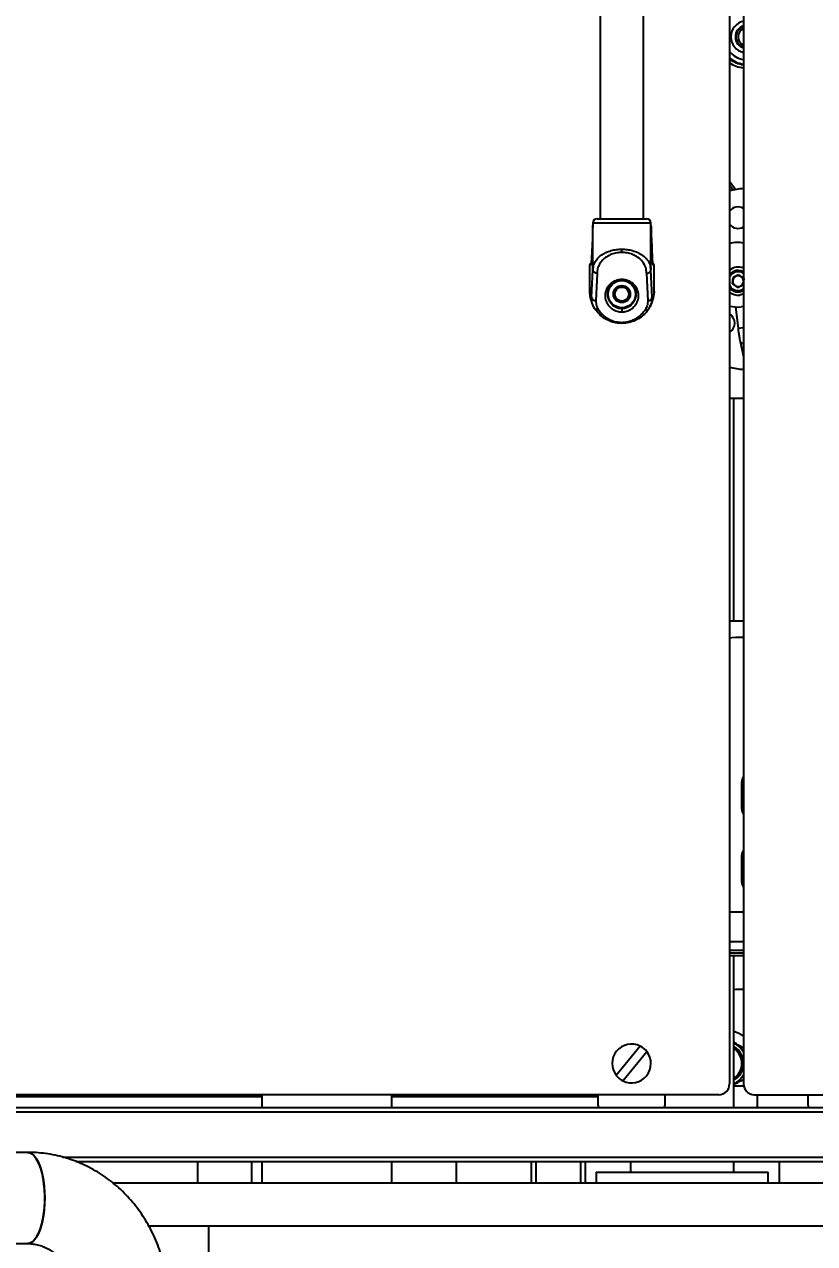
# Model space of a CAD drawing. Header units: millimetres. Extents: x 10 to 584, y 10 to 410.
# Drawn here: x 176.47 to 200.94, y 275.9 to 313.66 of the extents above; entities that cross this region are included whole.
import ezdxf

# ---------------------------------------------------------------- set-up
doc = ezdxf.new("R2010")
doc.units = ezdxf.units.MM
doc.layers.add('2', color=1, linetype='Continuous')
doc.styles.add('SLDTEXTSTYLE0', font='TXT', dxfattribs={"width": 0.7})
doc.dimstyles.new('SLDDIMSTYLE0', dxfattribs={"dimtxt": 3.5, "dimasz": 3.5, "dimexe": 0, "dimexo": 0.0625, "dimgap": 0.875, "dimtad": 1, "dimlfac": 15, "dimrnd": 1e-09, "dimzin": 12, "dimdsep": 46, "dimtxsty": 'SLDTEXTSTYLE0', "dimsah": 1, "dimcen": 0.09, "dimadec": 0, "dimazin": 3, "dimtfac": 1, "dimtofl": 0, "dimtmove": 0, "dimatfit": 3, "dimfxl": 0, "dimfrac": 2, "dimtolj": 1, "dimtzin": 12, "dimarcsym": 0})

# ---------------------------------------------------------------- blocks, each defined once
blk = doc.blocks.new('_D')
at = {"layer": '2', "color": 1}
for p, q in [((167.502, 346.778), (43.502, 346.778)), ((44.502, 346.778), (44.502, 225.845)), ((181.576, 225.845), (43.502, 225.845))]:
    blk.add_line(p, q, dxfattribs=at)
for points in [[(44.502, 346.778), (43.963, 343.278), (45.04, 343.278)], [(44.502, 225.845), (45.04, 229.345), (43.963, 229.345)]]:
    blk.add_solid(points, dxfattribs=at)
at = {"layer": '2', "color": 1, "insert": (39.99, 278.663), "char_height": 3.5, "attachment_point": 1, "rotation": 90, "style": 'SLDTEXTSTYLE0'}
blk.add_mtext('1814', dxfattribs=at)

msp = doc.modelspace()

# ---------------------------------------------------------------- linework, layer by layer
at = {"color": 7, "linetype": 'Continuous', "lineweight": 25}
for p, q in [((198.30183, 344.44498), (198.30183, 280.84498)), ((198.73516, 344.44498), (198.73516, 280.84498)), ((194.30183, 317.64498), (194.30183, 307.64498)), ((195.63516, 307.64498), (195.63516, 317.64498)), ((198.48889, 308.54944), (198.30183, 308.79356)), ((198.41751, 308.53298), (198.30183, 308.68395)), ((194.06849, 307.44498), (194.06681, 307.44498)), ((194.06849, 307.51165), (194.06849, 307.44502)), ((194.06849, 306.06004), (194.06849, 307.44498)), ((194.20183, 307.64498), (195.73516, 307.64498)), ((195.86849, 307.44502), (195.86849, 307.51165)), ((195.86849, 306.06004), (195.86849, 307.44498)), ((195.86849, 307.44498), (195.87018, 307.44498)), ((194.05499, 307.03877), (194.02874, 306.42194)), ((194.96849, 306.60121), (194.96849, 306.70335)), ((195.88199, 307.03877), (195.90825, 306.42194)), ((193.96923, 306.20358), (193.96923, 305.38893)), ((194.00731, 306.20358), (193.96923, 306.20358)), ((194.03239, 305.2079), (194.06853, 306.05689)), ((194.20183, 305.95598), (194.16564, 305.10576)), ((195.73516, 305.95598), (195.77134, 305.10576)), ((195.90459, 305.2079), (195.86846, 306.05689)), ((195.92967, 306.20358), (195.96775, 306.20358)), ((195.96775, 305.38893), (195.96775, 306.20358)), ((194.96849, 305.75498), (194.96849, 305.77058)), ((198.39384, 305.62899), (198.40959, 305.82157)), ((198.39384, 305.62899), (198.55275, 305.51907)), ((198.58423, 305.90423), (198.40959, 305.82157)), ((198.55275, 305.51907), (198.7274, 305.60173)), ((198.58423, 305.90423), (198.73516, 305.79983)), ((198.74314, 305.79431), (198.7274, 305.60173)), ((193.96923, 305.38893), (193.96934, 305.38675)), ((195.96775, 305.38893), (195.96764, 305.38675)), ((194.12628, 304.86443), (194.0922, 304.92338)), ((195.8107, 304.86443), (195.84479, 304.92338)), ((195.8107, 304.86443), (195.82795, 304.90358)), ((198.49078, 304.91193), (198.5653, 304.24981)), ((198.73516, 304.92843), (198.65797, 304.91667)), ((194.96849, 304.43477), (194.96849, 304.40358)), ((198.63215, 303.83738), (198.73516, 303.36836)), ((198.73516, 302.07832), (198.30183, 302.07832)), ((198.43516, 295.17832), (198.43516, 302.07832)), ((198.73516, 295.17832), (198.30183, 295.17832)), ((198.73516, 294.67832), (198.50183, 294.67832)), ((198.66849, 290.11165), (198.66849, 289.44498)), ((198.66849, 287.84498), (198.66849, 287.17832)), ((198.30183, 286.17832), (198.73516, 286.17832)), ((198.73516, 284.97832), (198.30183, 284.97832)), ((198.73516, 284.89499), (198.30183, 284.89499)), ((198.73516, 284.81165), (198.30183, 284.81165)), ((198.43516, 280.11165), (198.43516, 284.81165)), ((198.50183, 283.77832), (198.73516, 283.77832)), ((195.53413, 282.01631), (194.79596, 281.10857)), ((195.00285, 280.94033), (195.74103, 281.84806)), ((198.74189, 280.77832), (198.43516, 280.77832)), ((183.83516, 280.44498), (169.26849, 280.44498)), ((197.96849, 280.51165), (169.30183, 280.51165)), ((183.83516, 280.11165), (183.83516, 280.51165)), ((187.83516, 280.51165), (187.83516, 280.11165)), ((194.23516, 280.44498), (187.83516, 280.44498)), ((194.23516, 280.17832), (194.23516, 280.51165)), ((196.30183, 280.51165), (196.30183, 280.17832)), ((199.06849, 280.51165), (227.73516, 280.51165)), ((199.16849, 280.17832), (199.16849, 280.51165)), ((200.73516, 280.17832), (200.73516, 280.51165)), ((168.50183, 280.11165), (228.47516, 280.11165)), ((176.57049, 278.72498), (160.77215, 278.72498)), ((178.0617, 278.44498), (181.83516, 278.44498)), ((181.83516, 278.44498), (181.83516, 277.77832)), ((181.83516, 278.44498), (183.50183, 278.44498)), ((183.50183, 278.44498), (183.50183, 277.77832)), ((183.50183, 278.44498), (215.16849, 278.44498)), ((183.83516, 277.77832), (183.83516, 278.44498)), ((187.83516, 278.44498), (187.83516, 277.77832)), ((189.83516, 278.44498), (189.83516, 277.77832)), ((192.16849, 277.77832), (192.16849, 278.44498)), ((192.30183, 278.44498), (192.30183, 277.77832)), ((193.70183, 277.77832), (193.70183, 278.44498)), ((193.83516, 278.44498), (193.83516, 277.77832)), ((195.23516, 278.44498), (195.23516, 278.11165)), ((198.43516, 278.11165), (198.43516, 278.44498)), ((199.83516, 278.44498), (199.83516, 277.77832)), ((194.16849, 278.11165), (194.16849, 277.77832)), ((194.16849, 278.11165), (199.50183, 278.11165)), ((199.50183, 277.77832), (199.50183, 278.11165)), ((179.21399, 277.77832), (181.83516, 277.77832)), ((181.83516, 277.77832), (183.50183, 277.77832)), ((183.50183, 277.77832), (215.16849, 277.77832)), ((180.32729, 276.44498), (182.16849, 276.44498)), ((180.32729, 276.44498), (263.50183, 276.44498)), ((182.16849, 276.44498), (182.16849, 271.11165)), ((160.77215, 275.89832), (176.57049, 275.89832))]:
    msp.add_line(p, q, dxfattribs=at)
at = {"color": 59, "linetype": 'Continuous', "lineweight": 25}
for p, q in [((195.86849, 307.51165), (194.06849, 307.51165)), ((198.73516, 304.26893), (198.5653, 304.24981)), ((198.73516, 285.24499), (198.30183, 285.24499)), ((168.50183, 279.97832), (228.47516, 279.97832)), ((177.6533, 278.57832), (228.47516, 278.57832))]:
    msp.add_line(p, q, dxfattribs=at)
at = {"color": 7, "linetype": 'Continuous', "lineweight": 25, "flags": 128}
for points in [[(198.30183, 305.91165), (198.3499, 305.9633), (198.4259, 306.01294)], [(198.73516, 305.31165), (198.71496, 305.30382), (198.61696, 305.28104)], [(198.50183, 294.67832), (198.37177, 294.66551), (198.30183, 294.64761)], [(198.43516, 283.77158), (198.4368, 283.77191), (198.50183, 283.77832)], [(176.57043, 278.72498), (176.57049, 278.72498), (176.64028, 278.71289), (176.70887, 278.67683), (176.7751, 278.6174), (176.83782, 278.53563), (176.89597, 278.43292), (176.94855, 278.31103), (176.99467, 278.17203), (177.03352, 278.01832), (177.06445, 277.85251), (177.08693, 277.67745), (177.10058, 277.49613), (177.10515, 277.31165), (177.10058, 277.12717), (177.08693, 276.94585), (177.06445, 276.77079), (177.03352, 276.60498), (176.99467, 276.45127), (176.94855, 276.31227), (176.89597, 276.19038), (176.83782, 276.08767), (176.7751, 276.0059), (176.70887, 275.94648), (176.64028, 275.91041), (176.57049, 275.89832), (176.56927, 275.89832)], [(176.57049, 275.89832), (176.59787, 275.90017), (176.66733, 275.92169), (176.73513, 275.96699), (176.80012, 276.0353), (176.86118, 276.12545), (176.91726, 276.2359), (176.96741, 276.36475), (177.01077, 276.5098), (177.0466, 276.66858), (177.07428, 276.83835), (177.09334, 277.01623), (177.10346, 277.19916), (177.10445, 277.38401), (177.09631, 277.56763), (177.07917, 277.74686), (177.05333, 277.91865), (177.01923, 278.08006), (176.97745, 278.22831), (176.9287, 278.36088), (176.87383, 278.4755), (176.81377, 278.57021), (176.74954, 278.64338)]]:
    msp.add_lwpolyline(points, dxfattribs=at)
at = {"color": 7, "linetype": 'Continuous', "lineweight": 25}
for radius in [0.42333, 0.26204, 0.24204, 0.21667]:
    msp.add_circle((194.96849, 305.31165), radius, dxfattribs=at)
for centre, radius, start, end in [((198.83516, 313.27832), 0.49333, 100.821431, 258.30495), ((198.83516, 313.27832), 0.33333, 107.457603, 252.542397), ((198.83516, 313.27832), 0.26667, 112.024313, 247.975687), ((198.83516, 313.27832), 0.70667, 220.999354, 261.8648), ((198.83516, 313.27832), 0.86667, 232.020128, 263.37419), ((198.83516, 313.27832), 0.96667, 236.514623, 264.062228), ((198.77516, 307.14498), 1.43333, 91.59916, 109.282891), ((198.56849, 307.67832), 0.33333, 60, 143.130102), ((194.20183, 307.51165), 0.13333, 90, 180), ((195.73516, 307.51165), 0.13333, 0, 90), ((198.56849, 307.67832), 0.33333, 217.462404, 300), ((198.54612, 305.9104), 1, 79.103504, 104.140348), ((198.56849, 305.71165), 0.43333, 67.380135, 127.979872), ((198.56849, 305.71165), 0.33333, 60, 115.327211), ((198.56849, 305.71165), 0.16733, 175.327211, 235.327211), ((198.56849, 305.71165), 0.16733, 115.327211, 175.327211), ((198.56849, 305.71165), 0.16733, 235.327211, 295.327211), ((198.56849, 305.71165), 0.16733, 55.327211, 115.327211), ((198.56849, 305.71165), 0.16733, 295.327211, 355.327211), ((198.56849, 305.71165), 0.16733, 5.116171, 55.327211), ((194.41461, 305.37553), 0.44541, 178.556329, 179.135232), ((194.1548, 305.2296), 0.12431, 190.051784, 275.005517), ((195.78219, 305.2296), 0.12431, 264.994483, 349.948216), ((195.52237, 305.37553), 0.44541, 0.864768, 1.443671), ((198.56849, 305.71165), 0.33333, 216.869898, 300), ((198.56849, 305.71165), 0.43333, 232.020128, 276.421605), ((198.54612, 305.9104), 1, 255.859652, 276.421605), ((198.12849, 304.41165), 0.33333, 301.332251, 58.667749), ((198.77516, 304.41165), 1.43333, 250.717109, 268.40084), ((199.16849, 290.11165), 0.5, 150.073565, 180), ((199.16849, 289.44498), 0.5, 180, 209.926435), ((199.16849, 287.84498), 0.5, 150.073565, 180), ((199.16849, 287.17832), 0.5, 180, 209.926435), ((198.13516, 281.47832), 1.03333, 54.504067, 73.122731), ((195.26849, 281.47832), 0.6, 63.721299, 218.042123), ((195.26849, 281.47832), 0.6, 243.721299, 38.042123), ((195.26849, 281.47832), 0.6, 38.042123, 63.721299), ((198.13516, 281.47832), 0.6942, 30.196938, 64.395865), ((198.13516, 281.47832), 0.6, 357.855667, 60), ((198.13516, 281.47832), 0.55, 357.855667, 56.944269), ((198.13516, 281.47832), 0.55, 303.055731, 357.855667), ((198.13516, 281.47832), 0.6, 300, 357.855667), ((195.26849, 281.47832), 0.6, 218.042123, 243.721299), ((198.13516, 281.47832), 0.6942, 295.604135, 329.803062), ((197.96849, 280.84498), 0.33333, 270, 0), ((199.06849, 280.84498), 0.33333, 180, 270), ((194.30183, 280.17832), 0.06667, 180, 270), ((196.23516, 280.17832), 0.06667, 270, 0), ((199.10183, 280.17832), 0.06667, 270, 0), ((200.80183, 280.17832), 0.06667, 180, 270), ((176.56044, 278.4657), 0.25948, 43.21605, 87.779335)]:
    msp.add_arc(centre, radius, start, end, dxfattribs=at)
at = {"color": 59, "linetype": 'Continuous', "lineweight": 25}
for centre, radius, start, end in [((198.83516, 313.27832), 0.35333, 106.440463, 253.559537), ((198.83516, 313.27832), 0.84667, 230.955687, 263.216949), ((198.56849, 305.71165), 0.29333, 115.327211, 155.380023), ((198.56849, 305.71165), 0.29333, 55.376465, 115.327211), ((198.56849, 305.71165), 0.29333, 204.619977, 304.623535), ((198.72169, 303.88721), 0.10247, 209.103837, 277.554186)]:
    msp.add_arc(centre, radius, start, end, dxfattribs=at)
at = {"color": 7, "linetype": 'Continuous', "lineweight": 25}
for points, knots in [([(194.06681, 307.44498), (194.06487, 307.36278), (194.06142, 307.21614), (194.05695, 307.09291), (194.05499, 307.03877)], [0, 0, 0, 0, 0.56064178, 1, 1, 1, 1]), ([(195.87018, 307.44498), (195.87211, 307.36278), (195.87557, 307.21614), (195.88003, 307.09291), (195.88199, 307.03877)], [0, 0, 0, 0, 0.56064178, 1, 1, 1, 1]), ([(194.96849, 306.70335), (195.02354, 306.70124), (195.13793, 306.69684), (195.30693, 306.66041), (195.43936, 306.61126), (195.53739, 306.55999), (195.61391, 306.51065), (195.68813, 306.44962), (195.75537, 306.37636), (195.80224, 306.30602), (195.83448, 306.23893), (195.8543, 306.17909), (195.86636, 306.11849), (195.86779, 306.07933), (195.86849, 306.06004)], [0, 0, 0, 0, 0.10442027, 0.21699368, 0.33808333, 0.40100763, 0.46711379, 0.55489556, 0.64459873, 0.73791393, 0.80089669, 0.87201161, 0.93697556, 1, 1, 1, 1]), ([(194.02874, 306.42194), (194.02701, 306.38587), (194.02352, 306.31319), (194.01631, 306.22602), (194.01072, 306.21207), (194.00731, 306.20358)], [0, 0, 0, 0, 0.27844283, 0.56114742, 1, 1, 1, 1]), ([(194.96849, 306.60121), (194.91558, 306.5985), (194.80465, 306.59282), (194.64292, 306.54595), (194.4927, 306.46973), (194.36426, 306.36359), (194.26974, 306.23583), (194.21178, 306.09682), (194.2051, 306.00222), (194.20183, 305.95598)], [0, 0, 0, 0, 0.11352191, 0.23801144, 0.37463918, 0.52216133, 0.68373569, 0.84544547, 1, 1, 1, 1]), ([(195.73516, 305.95598), (195.72973, 306.01529), (195.71866, 306.13641), (195.6241, 306.30894), (195.48072, 306.44803), (195.30995, 306.54016), (195.14079, 306.59193), (195.02404, 306.59822), (194.96849, 306.60121)], [0, 0, 0, 0, 0.19823655, 0.40485984, 0.60469911, 0.74938722, 0.88075932, 1, 1, 1, 1]), ([(195.90825, 306.42194), (195.90998, 306.38587), (195.91347, 306.31319), (195.92067, 306.22602), (195.92627, 306.21207), (195.92967, 306.20358)], [0, 0, 0, 0, 0.27844283, 0.56114742, 1, 1, 1, 1]), ([(194.03592, 306.27024), (194.0305, 306.26986), (194.02038, 306.26915), (194.00392, 306.26295), (193.99016, 306.25322), (193.9799, 306.24051), (193.97154, 306.22502), (193.97015, 306.21208), (193.96923, 306.20358)], [0, 0, 0, 0, 0.155111783, 0.290323934, 0.500213019, 0.630569877, 0.757504032, 1, 1, 1, 1]), ([(194.06849, 306.06004), (194.06935, 306.07931), (194.07109, 306.11844), (194.07756, 306.15969), (194.0849, 306.18127), (194.0856, 306.18335)], [0, 0, 0, 0, 0.46709736, 0.94856915, 1, 1, 1, 1]), ([(194.06853, 306.05689), (194.06852, 306.05743), (194.06849, 306.0584), (194.06849, 306.05954), (194.06849, 306.06004)], [0, 0, 0, 0, 0.55769689, 1, 1, 1, 1]), ([(194.20183, 305.95598), (194.19145, 305.95661), (194.17187, 305.95778), (194.13925, 305.96709), (194.10477, 305.98569), (194.07534, 306.01779), (194.07076, 306.04406), (194.06853, 306.05689)], [0, 0, 0, 0, 0.15123643, 0.28529447, 0.50103496, 0.75656283, 1, 1, 1, 1]), ([(194.08551, 306.18453), (194.08095, 306.16037), (194.07184, 306.11196), (194.07132, 306.06248), (194.07106, 306.0377)], [0, 0, 0, 0, 0.499326566, 1, 1, 1, 1]), ([(195.73516, 305.95598), (195.74553, 305.95661), (195.76511, 305.95778), (195.79774, 305.96709), (195.83221, 305.98569), (195.86165, 306.01779), (195.86622, 306.04406), (195.86846, 306.05689)], [0, 0, 0, 0, 0.15124393, 0.28530448, 0.501035, 0.75656945, 1, 1, 1, 1]), ([(195.86592, 306.0377), (195.86566, 306.06248), (195.86515, 306.11196), (195.85603, 306.16037), (195.85148, 306.18453)], [0, 0, 0, 0, 0.50067343, 1, 1, 1, 1]), ([(195.86846, 306.05689), (195.86847, 306.05743), (195.86849, 306.0584), (195.86849, 306.05954), (195.86849, 306.06004)], [0, 0, 0, 0, 0.55769689, 1, 1, 1, 1]), ([(195.96775, 306.20358), (195.96684, 306.21207), (195.96545, 306.22502), (195.95708, 306.24051), (195.94683, 306.25322), (195.93306, 306.26295), (195.91661, 306.26915), (195.90648, 306.26986), (195.90107, 306.27024)], [0, 0, 0, 0, 0.24248366, 0.36942088, 0.499787, 0.70965685, 0.8448738, 1, 1, 1, 1]), ([(194.96849, 304.75058), (194.94577, 304.75148), (194.89665, 304.75341), (194.81973, 304.77058), (194.73741, 304.80272), (194.64175, 304.86239), (194.54675, 304.96059), (194.47547, 305.09984), (194.44952, 305.26058), (194.47547, 305.42132), (194.54675, 305.56057), (194.64175, 305.65877), (194.73741, 305.71844), (194.81973, 305.75058), (194.89665, 305.76775), (194.94577, 305.76969), (194.96849, 305.77058)], [0, 0, 0, 0, 0.032924856, 0.071171385, 0.116709591, 0.171787662, 0.263040913, 0.37480765, 0.5, 0.62519235, 0.736959087, 0.828212338, 0.883290409, 0.928828615, 0.967075144, 1, 1, 1, 1]), ([(194.96849, 305.75498), (194.94746, 305.75414), (194.9156, 305.75287), (194.87449, 305.74525), (194.82861, 305.73365), (194.76692, 305.70925), (194.69458, 305.66403), (194.62701, 305.59988), (194.58247, 305.5339), (194.55411, 305.47224), (194.53765, 305.42094), (194.52743, 305.36658), (194.52401, 305.31165), (194.52743, 305.25672), (194.53765, 305.20236), (194.55411, 305.15106), (194.58247, 305.08941), (194.62702, 305.02341), (194.69455, 304.95928), (194.75761, 304.91989), (194.80783, 304.89786), (194.85112, 304.88323), (194.90452, 304.87098), (194.94747, 304.86919), (194.96849, 304.86832)], [0, 0, 0, 0, 0.03299317, 0.04998013, 0.06746243, 0.11142761, 0.16559937, 0.23214431, 0.31172808, 0.35414457, 0.40258228, 0.4508511, 0.49998987, 0.54912863, 0.59739745, 0.64583413, 0.68825166, 0.76783542, 0.83438036, 0.88855212, 0.91116456, 0.93259102, 0.96700662, 1, 1, 1, 1]), ([(194.96849, 305.77058), (194.99122, 305.76969), (195.04034, 305.76775), (195.11725, 305.75058), (195.19957, 305.71844), (195.29523, 305.65877), (195.39023, 305.56057), (195.46151, 305.42132), (195.48746, 305.26058), (195.46151, 305.09984), (195.39023, 304.96059), (195.29523, 304.86239), (195.19957, 304.80272), (195.11725, 304.77058), (195.04034, 304.75341), (194.99122, 304.75148), (194.96849, 304.75058)], [0, 0, 0, 0, 0.03292486, 0.07117138, 0.11670959, 0.17178766, 0.26304091, 0.37480765, 0.5, 0.62519235, 0.73695909, 0.82821234, 0.88329041, 0.92882862, 0.96707514, 1, 1, 1, 1]), ([(194.96849, 304.86832), (194.98953, 304.86916), (195.02139, 304.87043), (195.06249, 304.87805), (195.10837, 304.88965), (195.17007, 304.91405), (195.24241, 304.95927), (195.30997, 305.02342), (195.35452, 305.0894), (195.38287, 305.15106), (195.39934, 305.20236), (195.40955, 305.25672), (195.41297, 305.31165), (195.40955, 305.36658), (195.39934, 305.42094), (195.38287, 305.47224), (195.35452, 305.5339), (195.30996, 305.59989), (195.24244, 305.66402), (195.17938, 305.70341), (195.12915, 305.72544), (195.08586, 305.74008), (195.03247, 305.75232), (194.98952, 305.75411), (194.96849, 305.75498)], [0, 0, 0, 0, 0.03299317, 0.04998013, 0.06746243, 0.11142761, 0.16559937, 0.23214431, 0.31172808, 0.35414457, 0.40258228, 0.4508511, 0.49998987, 0.54912863, 0.59739745, 0.64583413, 0.68825166, 0.76783542, 0.83438036, 0.88855212, 0.91116456, 0.93259102, 0.96700661, 1, 1, 1, 1]), ([(193.96923, 305.38893), (193.96923, 305.38768), (193.96923, 305.38545), (193.96925, 305.38323), (193.96925, 305.38225)], [0, 0, 0, 0, 0.56, 1, 1, 1, 1]), ([(193.96925, 305.38225), (193.9694, 305.37204), (193.9697, 305.35158), (193.97117, 305.33118), (193.97191, 305.32097)], [0, 0, 0, 0, 0.4994573, 1, 1, 1, 1]), ([(193.96934, 305.38675), (193.96976, 305.38082), (193.97083, 305.36556), (193.97367, 305.34675), (193.97814, 305.3242), (193.98456, 305.30187), (193.99311, 305.27793), (194.00408, 305.25373), (194.01757, 305.22929), (194.02724, 305.21533), (194.03239, 305.2079)], [0, 0, 0, 0, 0.02194753, 0.05644733, 0.13711926, 0.23668215, 0.361795, 0.54279434, 0.75649863, 1, 1, 1, 1]), ([(193.97148, 305.33101), (193.97189, 305.32465), (193.97388, 305.29337), (193.9803, 305.24999), (193.99112, 305.1891), (194.00714, 305.12678), (194.02877, 305.05991), (194.05682, 304.99171), (194.08306, 304.93768), (194.09984, 304.91035), (194.10511, 304.90177)], [0, 0, 0, 0, 0.01564878, 0.0769972, 0.16466994, 0.28429781, 0.44122996, 0.64058954, 0.88720269, 1, 1, 1, 1]), ([(194.12628, 304.86443), (194.09705, 304.91984), (194.03875, 305.03034), (194.03451, 305.14883), (194.03239, 305.2079)], [0, 0, 0, 0, 0.50141674, 1, 1, 1, 1]), ([(195.83188, 304.90177), (195.83714, 304.91035), (195.85392, 304.93768), (195.88017, 304.99171), (195.90821, 305.05991), (195.92984, 305.12678), (195.94587, 305.1891), (195.95669, 305.24999), (195.9631, 305.29337), (195.9651, 305.32465), (195.9655, 305.33101)], [0, 0, 0, 0, 0.11279731, 0.35941046, 0.55877004, 0.71570219, 0.83533006, 0.9230028, 0.98435122, 1, 1, 1, 1]), ([(195.96764, 305.38675), (195.96723, 305.38082), (195.96616, 305.36556), (195.96331, 305.34675), (195.95885, 305.3242), (195.95242, 305.30187), (195.94388, 305.27793), (195.9329, 305.25373), (195.91941, 305.22929), (195.90974, 305.21533), (195.90459, 305.2079)], [0, 0, 0, 0, 0.02194753, 0.05644733, 0.13711926, 0.23668215, 0.361795, 0.54279434, 0.75649863, 1, 1, 1, 1]), ([(195.96507, 305.32097), (195.96581, 305.33118), (195.96729, 305.35158), (195.96759, 305.37204), (195.96773, 305.38225)], [0, 0, 0, 0, 0.50062613, 1, 1, 1, 1]), ([(195.96773, 305.38225), (195.96774, 305.3835), (195.96775, 305.38572), (195.96775, 305.38795), (195.96775, 305.38893)], [0, 0, 0, 0, 0.56, 1, 1, 1, 1]), ([(194.96849, 304.40358), (194.90718, 304.4069), (194.78055, 304.41377), (194.59726, 304.46892), (194.41627, 304.56132), (194.24971, 304.69452), (194.16803, 304.80695), (194.12628, 304.86443)], [0, 0, 0, 0, 0.16223533, 0.3351158, 0.52082105, 0.75503888, 1, 1, 1, 1]), ([(194.16564, 305.10576), (194.16746, 305.05357), (194.17071, 304.96053), (194.21787, 304.87273), (194.23858, 304.83418)], [0, 0, 0, 0, 0.56093425, 1, 1, 1, 1]), ([(194.23858, 304.83418), (194.2688, 304.79177), (194.32793, 304.70884), (194.44994, 304.60071), (194.59821, 304.51154), (194.77314, 304.44752), (194.90539, 304.43889), (194.96849, 304.43477)], [0, 0, 0, 0, 0.21445847, 0.41945294, 0.60999217, 0.81392716, 1, 1, 1, 1]), ([(195.8107, 304.86443), (195.77571, 304.81539), (195.70687, 304.71893), (195.56565, 304.59419), (195.39398, 304.49126), (195.19223, 304.41804), (195.04112, 304.40827), (194.96849, 304.40358)], [0, 0, 0, 0, 0.20844236, 0.41007202, 0.60041652, 0.80794258, 1, 1, 1, 1]), ([(194.96849, 304.43477), (195.02172, 304.43768), (195.13228, 304.44371), (195.29153, 304.49193), (195.44847, 304.57234), (195.59239, 304.68801), (195.66237, 304.7845), (195.69841, 304.83418)], [0, 0, 0, 0, 0.15708257, 0.32626326, 0.51101556, 0.74821415, 1, 1, 1, 1]), ([(195.77134, 305.10576), (195.76952, 305.05357), (195.76627, 304.96053), (195.71911, 304.87273), (195.69841, 304.83418)], [0, 0, 0, 0, 0.56093425, 1, 1, 1, 1]), ([(198.5653, 304.24981), (198.56804, 304.22643), (198.57601, 304.15848), (198.59213, 304.04727), (198.61206, 303.93241), (198.62628, 303.86516), (198.63215, 303.83738)], [0, 0, 0, 0, 0.162286, 0.47158736, 0.78176346, 1, 1, 1, 1]), ([(198.73516, 281.9477), (198.66339, 281.9928), (198.56339, 282.05564), (198.46338, 282.11848), (198.43516, 282.13622)], [0, 0, 0, 0, 0.71777042, 1, 1, 1, 1]), ([(198.43516, 280.82627), (198.4456, 280.83179), (198.51759, 280.86983), (198.61801, 280.9229), (198.70718, 280.97003), (198.73516, 280.98481)], [0, 0, 0, 0, 0.10433648, 0.71903321, 1, 1, 1, 1]), ([(180.91516, 274.14498), (180.9144, 274.20895), (180.91241, 274.37716), (180.89201, 274.64908), (180.84957, 274.95893), (180.78686, 275.2651), (180.70453, 275.56612), (180.60285, 275.86057), (180.48231, 276.14706), (180.34347, 276.42422), (180.18697, 276.69072), (180.01355, 276.94531), (179.82404, 277.18676), (179.61936, 277.41393), (179.40049, 277.62575), (179.16849, 277.82123), (178.92447, 277.99945), (178.66963, 278.15961), (178.40517, 278.30099), (178.13237, 278.42296), (177.85253, 278.525), (177.56695, 278.60667), (177.27698, 278.66772), (176.98395, 278.70761), (176.74789, 278.72342), (176.61001, 278.72464), (176.57049, 278.72498)], [0, 0, 0, 0, 0.02689397, 0.07072668, 0.11457137, 0.15841582, 0.20225305, 0.24607579, 0.28987644, 0.33364721, 0.37738012, 0.42106723, 0.46470084, 0.50827372, 0.55177942, 0.59521256, 0.63856915, 0.68184682, 0.72504508, 0.76816542, 0.81121142, 0.85418871, 0.89710486, 0.93996916, 0.98279243, 1, 1, 1, 1]), ([(176.57049, 275.89832), (176.59057, 275.89803), (176.66576, 275.89696), (176.79567, 275.88214), (176.9581, 275.84328), (177.11583, 275.78389), (177.26661, 275.70529), (177.4086, 275.6087), (177.54029, 275.49553), (177.66039, 275.36721), (177.7677, 275.22523), (177.86116, 275.07118), (177.93978, 274.90675), (178.00268, 274.73379), (178.04921, 274.55425), (178.07811, 274.37349), (178.0878, 274.23626), (178.08837, 274.1612), (178.08849, 274.14498)], [0, 0, 0, 0, 0.02725137, 0.10207151, 0.17652647, 0.24996747, 0.32202934, 0.39261118, 0.46179712, 0.52976512, 0.59672187, 0.66286702, 0.72837745, 0.79340301, 0.85806803, 0.9224755, 0.98325236, 1, 1, 1, 1])]:
    msp.add_open_spline(points, degree=3, knots=knots, dxfattribs=at)
at = {"color": 59, "linetype": 'Continuous', "lineweight": 25}
for points, knots in [([(194.0856, 306.18335), (194.09147, 306.20269), (194.10308, 306.24102), (194.14108, 306.31864), (194.20882, 306.41335), (194.32482, 306.51614), (194.46825, 306.60033), (194.63004, 306.66041), (194.79906, 306.69684), (194.91345, 306.70124), (194.96849, 306.70335)], [0, 0, 0, 0, 0.07421695, 0.14705865, 0.30462427, 0.4599894, 0.60900618, 0.74904652, 0.87923782, 1, 1, 1, 1]), ([(194.01364, 306.23097), (194.01321, 306.23035), (194.00784, 306.22257), (194.00757, 306.21268), (194.00731, 306.20358)], [0, 0, 0, 0, 0.08010042, 1, 1, 1, 1]), ([(195.92334, 306.23097), (195.92377, 306.23035), (195.92914, 306.22257), (195.92942, 306.21268), (195.92967, 306.20358)], [0, 0, 0, 0, 0.08010042, 1, 1, 1, 1]), ([(195.82795, 304.90358), (195.84992, 304.94616), (195.90037, 305.04392), (195.90307, 305.14874), (195.90459, 305.2079)], [0, 0, 0, 0, 0.43555471, 1, 1, 1, 1])]:
    msp.add_open_spline(points, degree=3, knots=knots, dxfattribs=at)
at = {"color": 7, "linetype": 'Continuous', "lineweight": 25}
for points in [[(194.23858, 304.83418), (194.2268, 304.83187), (194.20325, 304.82726), (194.17097, 304.83154), (194.14353, 304.84335), (194.13203, 304.8574), (194.12628, 304.86443)], [(194.96849, 304.86832), (194.96849, 304.86771), (194.96849, 304.86651), (194.96849, 304.85704), (194.96849, 304.84289), (194.96849, 304.82481), (194.96849, 304.80459), (194.96849, 304.78418), (194.96849, 304.76505), (194.96849, 304.75541), (194.96849, 304.75058)], [(195.69841, 304.83418), (195.71018, 304.83187), (195.73373, 304.82726), (195.76602, 304.83154), (195.79345, 304.84335), (195.80495, 304.8574), (195.8107, 304.86443)]]:
    msp.add_open_spline(points, degree=3, dxfattribs=at)

# ---------------------------------------------------------------- dimensions: what is measured, and where the dimension line sits
at = {"layer": '2', "color": 1}
dim = msp.add_linear_dim(base=(44.50183, 225.84498), p1=(168.50183, 346.77832), p2=(182.57616, 225.84498), angle=90, dimstyle='SLDDIMSTYLE0', dxfattribs=at)
dim.commit()
dim.dimension.update_dxf_attribs({"geometry": '_D', "text_midpoint": (44.50183, 284.48628), "dimtype": 160})

doc.saveas('drawing.dxf')
